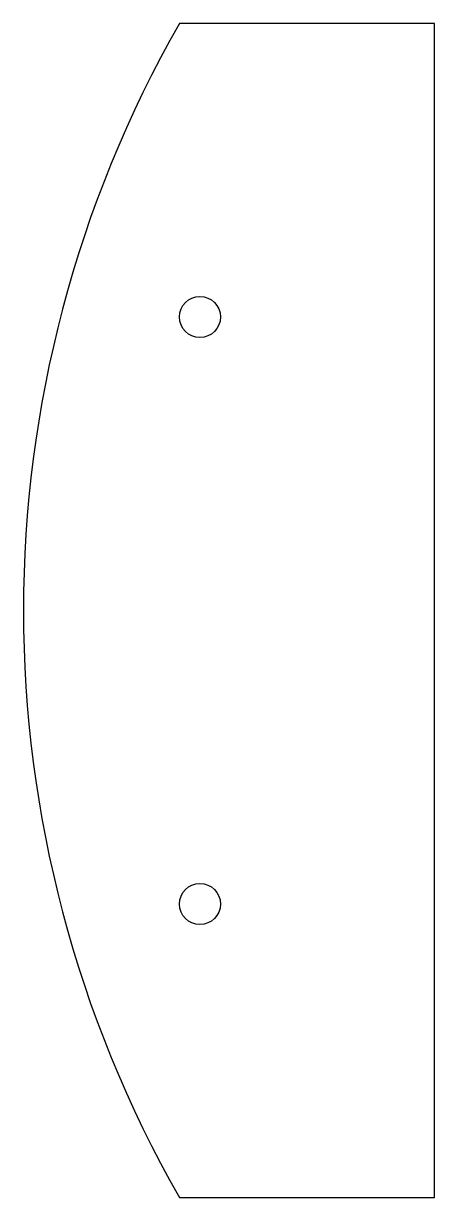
# Model space of a CAD drawing. Extents: x -70 to 0, y 0 to 200.
import ezdxf

# ---------------------------------------------------------------- set-up
doc = ezdxf.new("R2010")
doc.units = 0
doc.layers.get('0').update_dxf_attribs({"linetype": 'CONTINUOUS'})

msp = doc.modelspace()

# ---------------------------------------------------------------- linework, layer by layer
msp.add_lwpolyline([(-43.5, 0), (0, 0), (0, 200), (-43.5, 200)])
for centre in [(-40, 150), (-40, 50)]:
    msp.add_circle(centre, 3.5)
msp.add_arc((131.28, 100), 201.36, 150.2236, 209.7764)

doc.saveas('drawing.dxf')
